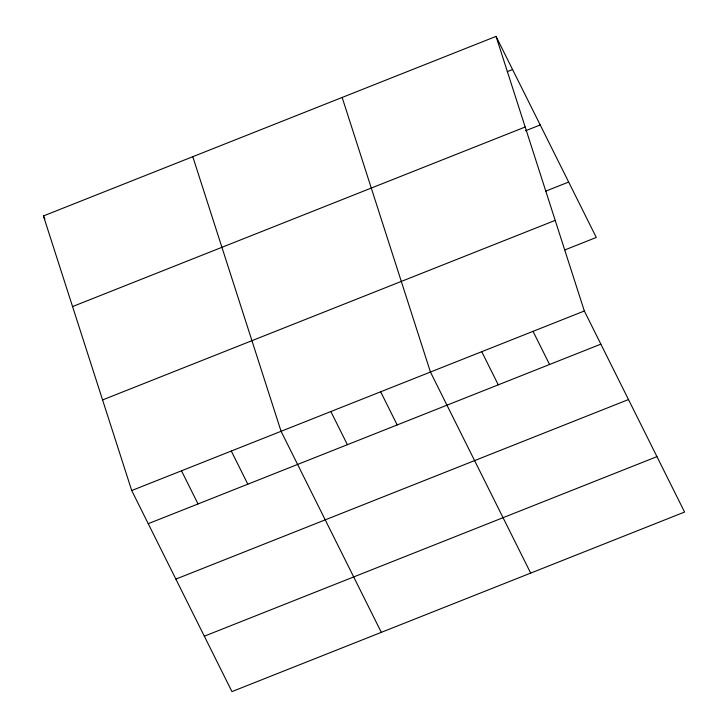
<?xml version="1.0" encoding="UTF-8"?>
<svg xmlns="http://www.w3.org/2000/svg" width="728" height="728" viewBox="0 0 728 728"><rect width="100%" height="100%" fill="white"/><g stroke="black" fill="none" stroke-linecap="round" stroke-linejoin="round"><path stroke-width="1.09" d="M496.05 36.4L584.338 310.993L684.575 512.048L231.95 691.6L131.713 490.545L43.425 215.952L496.05 36.4L596.287 237.455L564.883 249.913M507.343 71.626L512.576 69.551M72.554 306.57L525.179 127.018M525.543 130.776L540.203 124.961M545.636 191.182L568.668 182.046M102.575 399.927L555.2 220.375M131.713 490.545L584.338 310.993M148.239 523.696L600.864 344.144M175.867 579.106L628.491 399.554M204.331 636.19L656.956 456.638M533.033 331.34L549.567 364.491M481.736 351.688L498.27 384.848M530.685 573.1L430.439 372.035L342.151 97.443M380.653 391.791L397.179 424.943M330.867 411.538L347.392 444.69M381.317 632.35L281.072 431.295L192.793 156.702M231.286 451.041L247.82 484.193M181.499 470.789L198.025 503.949M43.425 215.952L44.927 218.964"/></g></svg>
